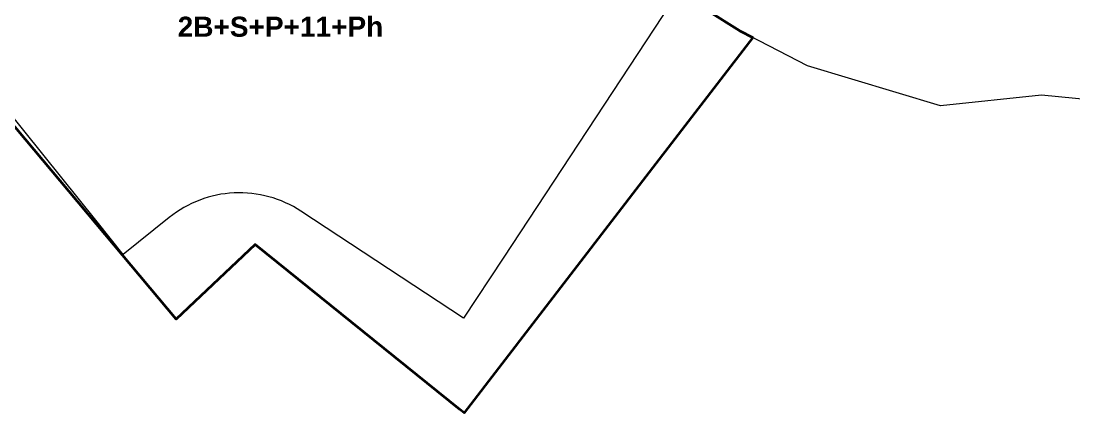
# Model space of a CAD drawing. Header units: metres. Extents: x 7511886 to 7512132, y 4692231 to 4692550.
# Drawn here: x 7511970.2 to 7512033.2, y 4692308.6 to 4692332 of the extents above; entities that cross this region are included whole.
import ezdxf

# ---------------------------------------------------------------- set-up
doc = ezdxf.new("R2010")
doc.units = ezdxf.units.M
for name, color, linetype, lineweight in [('Drawing & Figure_Pen_No__7', 7, 'Continuous', 35), ('etazha', 7, 'Continuous', 0), ('parcela', 7, 'Continuous', 0), ('Parcela Fqinje', 251, 'Continuous', 0), ('rruga_projekt_betimi', 110, 'Continuous', 0), ('Themel pllaka o3 ferizaj pikat', 30, 'Continuous', 0)]:
    doc.layers.add(name, color=color, linetype=linetype, lineweight=lineweight)
doc.styles.add('GENERATED_STYLE_1', font='arialbd.ttf')

# ---------------------------------------------------------------- blocks, each defined once
blk = doc.blocks.new('A$C3BCD52F3')
at = {"layer": 'Drawing & Figure_Pen_No__7', "color": 7, "linetype": 'Continuous', "lineweight": 35}
blk.add_lwpolyline([(87170, 8430), (76967, 5948), (59633, 1731), (59573, 2056), (56197, 17418), (49728, 16892), (49105, 45933), (56342, 45698), (76655, 45209), (80377, 44918), (83966, 19834), (84538, 15837), (86816, 9235)], close=True, dxfattribs=at)

msp = doc.modelspace()

# ---------------------------------------------------------------- linework, layer by layer
at = {"layer": 'parcela', "elevation": 609.752}
msp.add_lwpolyline([(7512014.001, 4692331.061), (7512007.601, 4692322.736), (7511996.728, 4692308.593), (7511996.478, 4692308.808), (7511984.225, 4692318.67), (7511979.511, 4692314.209), (7511960.838, 4692336.459), (7511966.627, 4692340.808), (7511982.769, 4692353.148), (7511985.853, 4692355.253), (7512004.361, 4692337.945), (7512007.31, 4692335.187), (7512013.22, 4692331.467), (7512014.001, 4692331.061)], dxfattribs=at)
at = {"layer": 'Parcela Fqinje', "elevation": 609.752, "flags": 128}
msp.add_lwpolyline([(7512100.154, 4692320.526), (7512099.37, 4692321.114), (7512090.4, 4692328.334), (7512084.23, 4692331.224), (7512078.21, 4692330.164), (7512066.38, 4692329.075), (7512056.28, 4692327.065), (7512044.93, 4692326.926), (7512038.19, 4692326.936), (7512031.28, 4692327.606), (7512025.23, 4692326.976), (7512017.28, 4692329.357), (7512013.22, 4692331.467), (7512007.31, 4692335.187), (7511984.021, 4692356.967), (7511973.491, 4692368.387), (7511969.121, 4692372.097), (7511960.895, 4692377.202)], dxfattribs=at)
at = {"layer": 'Themel pllaka o3 ferizaj pikat', "elevation": 609.752, "flags": 128}
msp.add_lwpolyline([(7512009.128, 4692333.136), (7511999.067, 4692317.853), (7511996.7, 4692314.26), (7511986.973, 4692320.665, 0.158744), (7511982.972, 4692321.761, 0.158634), (7511979.093, 4692320.292), (7511976.341, 4692318.082), (7511974.776, 4692320.031), (7511963.942, 4692333.519), (7511984.035, 4692349.657)], format="xyb", close=True, dxfattribs=at)

# ---------------------------------------------------------------- block references
at = {"layer": 'rruga_projekt_betimi', "xscale": 0.001, "yscale": 0.001, "zscale": 0.001, "rotation": 38.77602069494476}
msp.add_blockref('A$C3BCD52F3', (7511951.322, 4692269.896, 609.752), dxfattribs=at)

# ---------------------------------------------------------------- texts
at = {"layer": 'etazha', "color": 0, "insert": (7511985.747, 4692331.09, 617), "char_height": 1.2, "attachment_point": 8, "line_spacing_factor": 0.933377, "style": 'GENERATED_STYLE_1'}
msp.add_mtext('\\A1;MOREA\\PLAMELA F\\P2B+S+P+11+Ph', dxfattribs=at)

doc.saveas('drawing.dxf')
